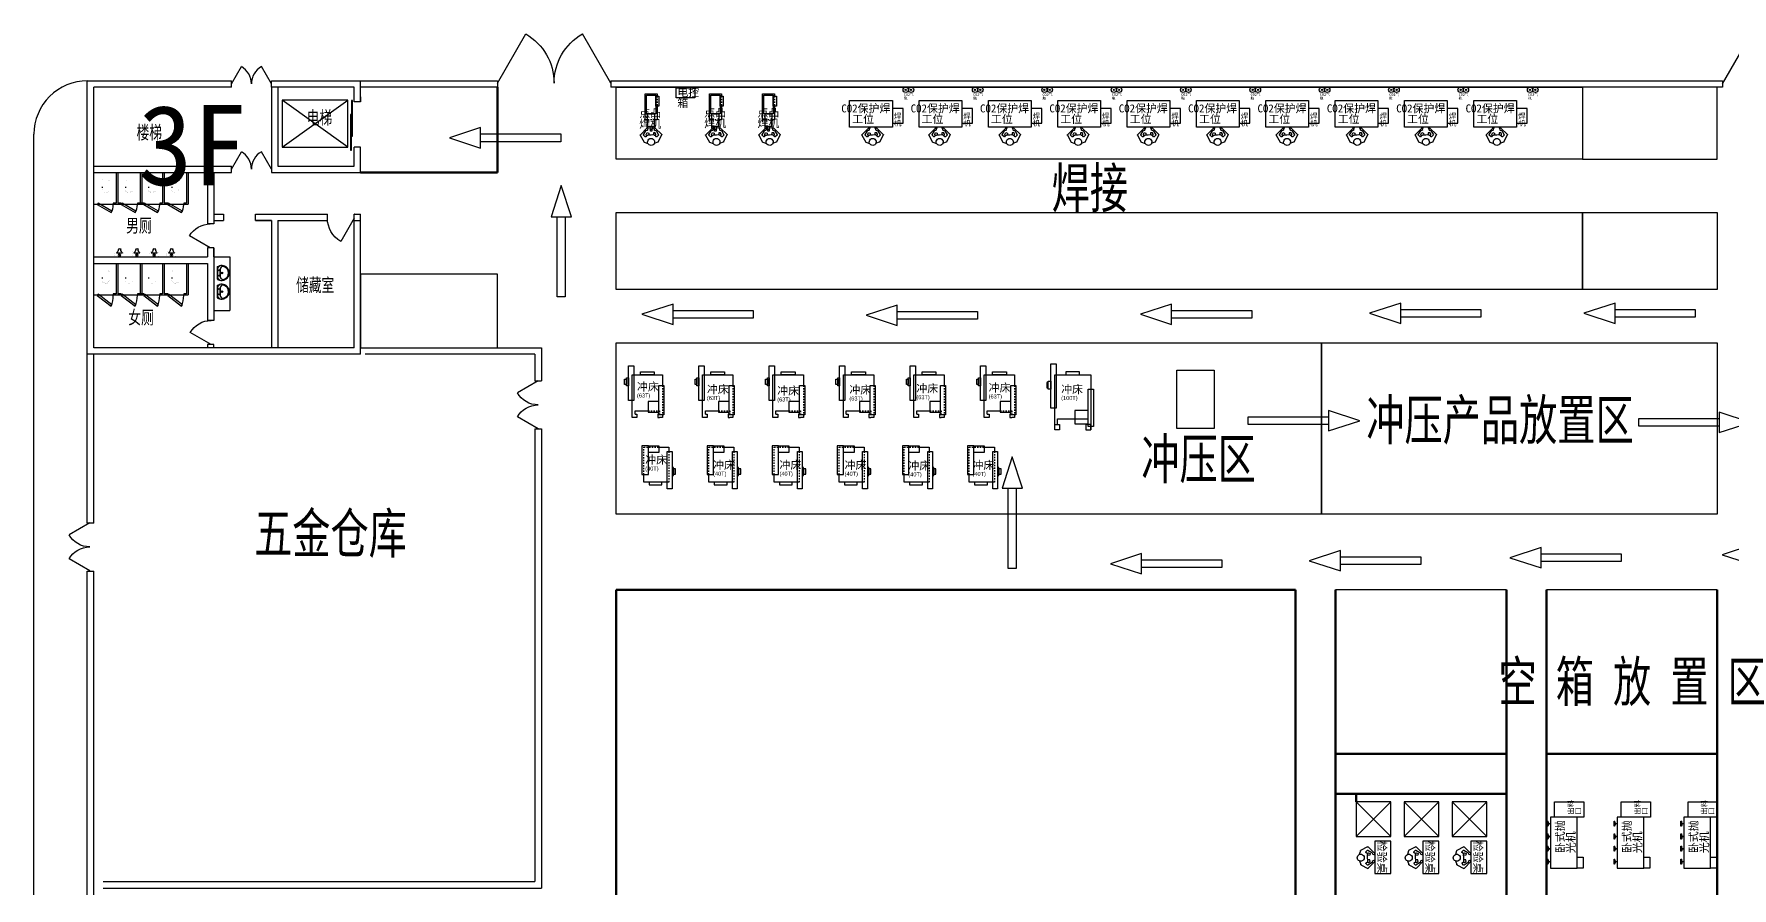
# Model space of a CAD drawing. Header units: millimetres. Extents: x 958 to 636282, y 2095 to 161571.
# Drawn here: x 397859 to 461509, y 37095 to 69088 of the extents above; entities that cross this region are included whole.
import ezdxf
from ezdxf.enums import TextEntityAlignment as Align

# ---------------------------------------------------------------- set-up
doc = ezdxf.new("R2010")
doc.units = ezdxf.units.MM
doc.linetypes.add('JIS_02_1.0', pattern=[2, 1, -1])
for name, color, linetype in [('dl', 3, 'Continuous'), ('dote', 1, 'Continuous'), ('STAIR', 6, 'Continuous'), ('wall', 2, 'Continuous'), ('WINDOW', 4, 'Continuous'), ('WINDOW_TEXT', 7, 'Continuous'), ('其他', 7, 'Continuous'), ('区域', 4, 'Continuous'), ('墙体', 7, 'Continuous'), ('洁具', 73, 'Continuous'), ('物流动线', 7, 'Continuous'), ('窗子', 123, 'Continuous'), ('设备', 7, 'Continuous'), ('设备名称', 3, 'Continuous')]:
    doc.layers.add(name, color=color, linetype=linetype)
doc.layers.add('动线', color=2, linetype='Continuous', lineweight=120)
doc.styles.add('1', font='', dxfattribs={"width": 0.7})
doc.styles.add('H1', font='')
doc.styles.add('SIMPLEX', font='SIMPLEX.SHX')
doc.styles.get("Standard").update_dxf_attribs({"font": 'arial.ttf'})
doc.styles.get('1').set_extended_font_data('FangSong_GB2312')
doc.styles.get('H1').set_extended_font_data('SimSun')

# ---------------------------------------------------------------- blocks, each defined once
blk = doc.blocks.new('_dblk1')
for p, q in [((-0.5, 0), (-0.25, -0.433)), ((0.5, 0), (0.25, -0.433))]:
    blk.add_line(p, q)
for centre, start, end in [((-0.5, 0), 300, 0), ((0.5, 0), 180, 240)]:
    blk.add_arc(centre, 0.5, start, end)
at = {"layer": 'WINDOW_TEXT', "style": 'SIMPLEX', "flags": 9}
blk.add_attdef('A', text='', height=1, dxfattribs=at).set_placement((0, 1.5), align=Align.MIDDLE)
blk = doc.blocks.new('M_A0GGR')
for p, q in [((-0.5, 0), (-0.25, -0.433)), ((0.5, 0), (0.25, -0.433))]:
    blk.add_line(p, q)
for centre, start, end in [((-0.5, 0), 300, 0), ((0.5, 0), 180, 240)]:
    blk.add_arc(centre, 0.5, start, end)
blk = doc.blocks.new('A$C51AF1C80')
at = {"layer": '洁具'}
blk.add_line((307, 256, -1440), (267, 256, -1440), dxfattribs=at)
at = {"layer": '洁具', "const_width": 1.5, "elevation": -1440}
for points in [[(60, 276, 0.462192), (2, 226, 0.462192)], [(2, 51, 0.462192), (60, 1, 0.462192)], [(52, 256, 0.414214), (22, 226, 0.414214)], [(22, 51, 0.414214), (52, 21, 0.414214)], [(317, 246, 0.414214), (307, 256, 0.414214)], [(307, 21, 0.414214), (317, 31, 0.414214)], [(367, 21, 0.97895), (367, 256, 0.97895)], [(368, 1, 0.97895), (368, 277, 0.97895)]]:
    blk.add_lwpolyline(points, format="xyb", dxfattribs=at)
for points in [[(2, 51), (2, 226)], [(22, 226), (22, 51)], [(267, 256), (52, 256)], [(52, 21), (269, 21)], [(383, 276), (60, 276)], [(368, 1), (60, 1)], [(342, 256), (267, 256)], [(342, 21), (267, 21)], [(317, 256), (367, 256)], [(317, 31), (317, 246)], [(317, 21), (367, 21)]]:
    blk.add_lwpolyline(points, dxfattribs=at)
at = {"layer": '洁具', "width": 0.8, "flags": 9}
for tag in ['YSIZE', 'XSIZE']:
    blk.add_attdef(tag, (2, 139, -1440), '', height=0.5, rotation=180, dxfattribs=at)
blk = doc.blocks.new('A$C089B79D4')
at = {"layer": '洁具'}
blk.add_line((214, 69), (214, 295), dxfattribs=at)
at = {"layer": '洁具', "const_width": 1.5}
for points in [[(149, 56), (148, 58), (140, 65), (132, 72), (124, 78), (117, 84), (109, 88), (102, 92), (94, 96), (87, 100), (80, 103), (73, 106), (66, 109), (59, 111), (52, 114), (46, 117), (41, 120), (36, 124), (31, 127), (27, 131), (23, 135), (19, 139), (16, 143), (13, 147), (10, 152), (8, 156), (6, 161), (4, 165), (3, 170), (2, 175), (1, 180), (1, 186), (1, 186)], [(142, 306), (141, 304), (133, 296), (126, 289), (119, 282), (111, 277), (104, 272), (97, 267), (90, 263), (83, 259), (75, 255), (68, 252), (62, 249), (55, 246), (49, 242), (43, 239), (38, 236), (33, 232), (28, 228), (24, 224), (20, 220), (17, 216), (14, 212), (11, 207), (9, 203), (7, 198), (5, 193), (3, 188), (3, 185)], [(149, 314), (140, 303)], [(146, 313), (159, 323), (170, 331), (180, 337), (189, 342), (198, 345), (205, 348), (212, 350), (218, 351), (224, 352), (230, 353), (236, 354), (241, 355), (247, 355), (253, 356), (259, 356), (265, 357), (272, 357), (279, 357), (287, 357), (297, 356), (307, 356), (320, 354), (334, 353), (351, 351)], [(156, 48), (147, 59)], [(153, 49), (167, 40), (178, 32), (189, 27), (198, 23), (207, 20), (214, 18), (221, 16), (228, 15), (234, 15), (240, 14), (245, 13), (251, 13), (257, 13), (263, 12), (268, 12), (275, 12), (281, 13), (289, 13), (297, 13), (306, 14), (317, 16), (329, 18), (343, 20), (351, 22)], [(346, 352), (352, 351)], [(361, 1), (361, 371), (351, 371), (351, 351)], [(361, 1), (351, 1), (351, 21)]]:
    blk.add_lwpolyline(points, dxfattribs=at)
at = {"layer": '洁具'}
for radius in [47.3, 34.6, 22.1]:
    blk.add_circle((299, 182), radius, dxfattribs=at)
for centre, radius, start, end in [((85, 176), 40.9, 98.06023, 266.34351), ((-5, 517), 312, 285.60867, 314.71319), ((-2, -201), 346, 51.29987, 75.93844)]:
    blk.add_arc(centre, radius, start, end, dxfattribs=at)
at = {"layer": '洁具', "oblique": -180, "text_generation_flag": 4, "width": 0.8, "flags": 9}
for tag in ['YSIZE', 'XSIZE']:
    blk.add_attdef(tag, (361, 186), '', height=0.5, rotation=90, dxfattribs=at)
blk = doc.blocks.new('M_E6')
for p, q in [((240, 0), (-240, 0)), ((-237, 0), (239, 0)), ((240, 0), (270, -79)), ((-213, -36), (-271, -91)), ((-240, 0), (-270, -79)), ((-179, -23), (181, -23)), ((141, -105), (-141, -105)), ((-141, -105), (141, -105)), ((217, -37), (274, -95))]:
    blk.add_line(p, q)
for centre, radius in [((-99, -65), 16.3), ((2, -172), 31.6), ((2, -172), 23), ((101, -65), 16.3)]:
    blk.add_circle(centre, radius)
for centre, radius, start, end in [((28, -152), 307, 166.17513, 244.72963), ((-141, -205), 100, 90, 190.56023), ((0, -179), 243, 190.56023, 349.43977), ((-179, -73), 50, 90, 133.18096), ((0, -201), 250, 245.80711, 296.46282), ((28, -152), 307, 266.58899, 266.59358), ((-28, -152), 307, 297.06391, 13.82487), ((141, -205), 100, 349.43977, 90), ((181, -73), 50, 44.56072, 90)]:
    blk.add_arc(centre, radius, start, end)
at = {"width": 0.8, "flags": 9}
for tag in ['XSIZE', 'YSIZE']:
    blk.add_attdef(tag, (0, 0), '', height=0.5, dxfattribs=at)
blk = doc.blocks.new('A$C233E54F0')
at = {"layer": '窗子', "rotation": 270}
blk.add_blockref('M_E6', (459, 274), dxfattribs=at)
blk = doc.blocks.new('_dblk')
blk.add_line((-0.5, 0), (0, -0.866))
blk.add_arc((-0.5, 0), 1, 300, 0)
at = {"layer": 'WINDOW_TEXT', "style": 'SIMPLEX', "flags": 9}
blk.add_attdef('A', text='', height=1, dxfattribs=at).set_placement((0, 1.5), align=Align.MIDDLE)
blk = doc.blocks.new('_liftd')
for points in [[(-0.548, -0.602), (-0.548, -0.774), (0.241, -0.774), (0.241, -0.602), (-0.548, -0.602)], [(-0.241, -0.784), (-0.241, -0.955), (0.548, -0.955), (0.548, -0.784), (-0.241, -0.784)]]:
    blk.add_lwpolyline(points)
blk = doc.blocks.new('CO2保护焊机')
at = {"layer": '设备'}
for points in [[(229, 1128), (1829, 1128), (1829, 128), (229, 128)], [(1829, 278), (2229, 278), (2229, 828), (1829, 828)]]:
    blk.add_lwpolyline(points, close=True, dxfattribs=at)
for centre, radius in [((2331, 1528), 100), ((2331, 1528), 25), ((2531, 1528), 100), ((2531, 1528), 25)]:
    blk.add_circle(centre, radius, dxfattribs=at)
at = {"layer": '其他', "insert": (2255, 1401), "char_height": 100, "width": 399.42, "attachment_point": 1}
blk.add_mtext('\\pxsm0.8;{\\fFangSong_GB2312|b0|i0|c134|p49;CO2}气瓶', dxfattribs=at)
blk = doc.blocks.new('点凸焊机')
for points in [[(319, 1465), (769, 1465), (769, 1375)], [(414, 485), (319, 485), (319, 1465)], [(769, 1005), (769, 485), (674, 485)]]:
    blk.add_lwpolyline(points)
for points in [[(369, 1415), (719, 1415), (719, 715), (369, 715)], [(719, 1375), (839, 1375), (839, 1005), (719, 1005)], [(414, 715), (674, 715), (674, 225), (414, 225)], [(506, 225), (581, 225), (581, 145), (506, 145)], [(516, 145), (571, 145), (571, 65), (516, 65)]]:
    blk.add_lwpolyline(points, close=True)
at = {"color": 6, "linetype": 'JIS_02_1.0', "ltscale": 50}
for points in [[(769, 1375), (769, 1005)], [(674, 485), (414, 485)]]:
    blk.add_lwpolyline(points, dxfattribs=at)
blk = doc.blocks.new('A$C35020EBF')
at = {"color": 4, "linetype": 'ByBlock'}
for p, q in [((433, 1338), (16, 925)), ((188, 993), (449, 1142)), ((893, 1106), (456, 1341)), ((473, 1138), (570, 1030)), ((975, 863), (902, 1094)), ((0, 488), (3, 444)), ((11, 913), (6, 870)), ((8, 432), (412, 6)), ((133, 472), (26, 507)), ((31, 850), (140, 881)), ((169, 371), (146, 458)), ((153, 895), (178, 982)), ((433, 202), (177, 359)), ((292, 426), (323, 528)), ((402, 369), (292, 426)), ((412, 976), (300, 923)), ((300, 923), (327, 819)), ((323, 528), (452, 539)), ((327, 819), (457, 804)), ((497, 386), (402, 369)), ((506, 955), (412, 976)), ((434, 2), (879, 224)), ((455, 672), (451, 474)), ((458, 869), (455, 672)), ((558, 310), (458, 205)), ((468, 409), (556, 339)), ((567, 1001), (477, 934)), ((888, 235), (969, 463))]:
    blk.add_line(p, q, dxfattribs=at)
at = {"color": 4, "linetype": 'ByBlock', "extrusion": (0, 0, -1)}
for centre, major_axis, start_param, end_param in [((447, 1324), (-13.8, 13.8), 0.0047193, 1.2803556), ((458, 1125), (-13.8, 13.8), 0.2677317, 1.6252423), ((884, 1088), (-13.8, 13.8), 1.2803556, 2.050777), ((19, 489), (13.8, 13.8), 3.8592047, 5.8153226), ((22, 446), (13.8, 13.8), 3.1693306, 3.8592047), ((22, 446), (13.8, 13.8), 3.1693306, 3.8592047), ((26, 868), (-13.8, 13.8), 3.6419126, 5.5980305), ((30, 911), (13.8, 13.8), 4.0272342, 4.7171083), ((127, 453), (13.8, 13.8), -0.4678627, 0.5344764), ((134, 900), (-13.8, 13.8), 2.6395735, 3.6419126), ((187, 375), (-13.8, 13.8), 4.4771147, 5.2468654), ((197, 976), (-13.8, 13.8), 5.7811662, 6.550917), ((426, 19), (-13.8, 13.8), 3.4644906, 4.7401269), ((444, 218), (-13.8, 13.8), 3.119604, 4.4771147), ((671, 496), (156, 156), 3.5208135, 3.8272446), ((677, 840), (-156, 156), 5.6299906, 5.9364217), ((544, 323), (-13.8, 13.8), 1.4584834, 3.119604), ((555, 1017), (-13.8, 13.8), 1.6252423, 3.2863628), ((886, 665), (218, 0), 1.181713, 5.1342088), ((870, 241), (13.8, 13.8), 1.1232729, 1.8936943), ((886, 665), (-218, 0), 1.9923512, 4.3230417)]:
    blk.add_ellipse(centre, major_axis=major_axis, ratio=1, start_param=start_param, end_param=end_param, dxfattribs=at)
blk = doc.blocks.new('A$C4B493982')
at = {"layer": '设备'}
for p, q in [((230, 1462), (145, 1490)), ((250, 1462), (335, 1490)), ((710, 1462), (625, 1490)), ((730, 1462), (815, 1490)), ((1170, 1462), (1085, 1490)), ((1190, 1462), (1275, 1490)), ((1650, 1462), (1565, 1490)), ((1670, 1462), (1755, 1490))]:
    blk.add_line(p, q, dxfattribs=at)
for points in [[(0, 400), (1900, 400), (1900, 1400), (0, 1400)], [(335, 1490), (145, 1490), (145, 1510), (335, 1510)], [(250, 1400), (230, 1400), (230, 1462), (250, 1462)], [(815, 1490), (625, 1490), (625, 1510), (815, 1510)], [(730, 1400), (710, 1400), (710, 1462), (730, 1462)], [(1275, 1490), (1085, 1490), (1085, 1510), (1275, 1510)], [(1190, 1400), (1170, 1400), (1170, 1462), (1190, 1462)], [(1755, 1490), (1565, 1490), (1565, 1510), (1755, 1510)], [(1670, 1400), (1650, 1400), (1650, 1462), (1670, 1462)], [(1900, 1240), (2480, 1240), (2480, 150), (1900, 150)], [(0, 400), (400, 400), (400, 170), (0, 170)]]:
    blk.add_lwpolyline(points, close=True, dxfattribs=at)
at = {"layer": '设备', "insert": (1993, 731), "char_height": 200, "width": 637.1, "attachment_point": 1}
blk.add_mtext('\\pxsm0.8;出料口', dxfattribs=at)
at = {"layer": '设备名称', "insert": (556, 1180), "char_height": 300, "width": 1362.85, "attachment_point": 1}
blk.add_mtext('\\pxsm0.8;卧式抛光机', dxfattribs=at)
blk = doc.blocks.new('JB23-63')
blk.add_line((584, 1401), (709, 1401))
for points in [[(459, 1401), (459, 1511), (2059, 1511), (2059, 371), (1659, 371)], [(584, 1401), (584, 1331), (459, 1331), (459, 1401)], [(589, 1401), (589, 1401), (709, 1401), (709, 911)], [(584, 511), (584, 551), (459, 551), (459, 481)], [(559, 371), (459, 371), (459, 481)]]:
    blk.add_lwpolyline(points)
for points in [[(1099, 1651), (2399, 1651), (2399, 1451), (1099, 1451)], [(659, 511), (1059, 511), (1059, 911), (659, 911)], [(2059, 1201), (2179, 1201), (2179, 681), (2059, 681)], [(1659, 321), (559, 321), (559, 511), (1659, 511)]]:
    blk.add_lwpolyline(points, close=True)
at = {"color": 6, "linetype": 'JIS_02_1.0', "ltscale": 50}
for points in [[(709, 911), (709, 481), (584, 481)], [(1659, 371), (559, 371)], [(584, 481), (584, 511)]]:
    blk.add_lwpolyline(points, dxfattribs=at)
at = {"layer": '设备'}
for points in [[(1649, 1721), (1949, 1721), (1949, 1651), (1649, 1651)], [(1699, 1791), (1899, 1791), (1899, 1721), (1699, 1721)]]:
    blk.add_lwpolyline(points, close=True, dxfattribs=at)
blk = doc.blocks.new('JB23-40')
at = {"layer": '设备'}
for points in [[(2784, 2567), (2684, 2567), (2684, 2087), (2784, 2087)], [(4154, 2837), (3074, 2837), (3074, 2597), (4154, 2597)], [(3904, 2597), (4154, 2597), (4154, 2207), (3904, 2207)], [(2534, 1887), (3934, 1887), (3934, 1707), (2534, 1707)], [(3334, 1707), (3034, 1707), (3034, 1657), (3334, 1657)], [(3284, 1657), (3084, 1657), (3084, 1577), (3284, 1577)]]:
    blk.add_lwpolyline(points, close=True, dxfattribs=at)
for points in [[(2784, 2767), (3074, 2767)], [(2784, 1887), (2784, 2767)], [(4104, 2207), (4104, 1827), (3934, 1827)]]:
    blk.add_lwpolyline(points, dxfattribs=at)
at = {"layer": '设备', "color": 6, "linetype": 'JIS_02_1.0', "ltscale": 50}
for points in [[(3074, 2767), (4104, 2767), (4104, 2207)], [(3934, 1827), (2784, 1827), (2784, 1887)]]:
    blk.add_lwpolyline(points, dxfattribs=at)
blk = doc.blocks.new('J23-100')
for points in [[(651, 2021), (2701, 2021), (2701, 671), (651, 671)], [(651, 2015), (651, 2021)], [(851, 1911), (1051, 1911), (1051, 781), (851, 781)]]:
    blk.add_lwpolyline(points)
for points in [[(651, 2021), (851, 2021), (851, 1841), (651, 1841)], [(3121, 1971), (1451, 1971), (1451, 2171), (3121, 2171)], [(2171, 2271), (2471, 2271), (2471, 2171), (2171, 2171)], [(2221, 2271), (2421, 2271), (2421, 2311), (2221, 2311)], [(2701, 1086), (2821, 1086), (2821, 1606), (2701, 1606)], [(651, 671), (851, 671), (851, 851), (651, 851)], [(771, 771), (2171, 771), (2171, 571), (771, 571)], [(871, 771), (1371, 771), (1371, 1271), (871, 1271)]]:
    blk.add_lwpolyline(points, close=True)

msp = doc.modelspace()

# ---------------------------------------------------------------- linework, layer by layer
for p, q in [((405259.055, 67095.312), (400099.059, 67095.311)), ((400099.061, 57335.311), (400099.059, 67095.311)), ((409859.059, 67095.313), (406759.055, 67095.313)), ((406759.055, 67095.31), (406759.055, 64135.303)), ((406999.055, 67095.31), (406999.054, 64135.303)), ((409859.059, 66545.311), (409859.059, 67095.313)), ((415229.046, 67095.314), (410099.059, 67095.313)), ((415229.046, 67095.314), (410099.059, 67095.313)), ((415229.046, 67095.314), (410099.059, 67095.313)), ((461149.059, 67095.323), (419479.046, 67095.315)), ((461149.059, 67095.323), (419479.046, 67095.315)), ((461149.059, 67095.323), (419479.046, 67095.315)), ((409859.06, 64135.302), (409859.059, 64845.311)), ((400099.055, 64135.304), (405259.055, 64135.303)), ((400099.055, 63895.306), (404359.055, 63895.305)), ((404359.055, 63895.306), (404359.054, 61975.303)), ((404599.055, 63895.306), (404599.055, 61975.303)), ((404599.055, 63895.305), (405259.055, 63895.305)), ((406759.055, 63895.305), (410099.06, 63895.304)), ((406999.054, 64135.303), (409859.06, 64135.302)), ((404599.055, 62335.305), (404959.054, 62335.305)), ((404599.055, 62095.305), (404959.054, 62095.305)), ((406159.054, 62335.305), (408859.06, 62335.304)), ((406159.054, 62095.305), (406759.054, 62095.305)), ((406759.054, 62095.305), (406759.054, 57335.31)), ((406999.054, 62095.305), (406999.053, 57335.31)), ((406999.054, 62095.305), (408859.06, 62095.304)), ((409859.061, 57335.313), (409859.06, 62335.304)), ((409859.06, 62335.304), (410099.06, 62335.304)), ((409859.06, 62095.304), (410099.06, 62095.304)), ((400099.055, 60735.304), (404359.054, 60735.303)), ((400099.055, 60495.306), (404359.054, 60495.305)), ((404359.054, 61075.303), (404359.054, 60735.303)), ((404359.054, 60495.305), (404359.054, 58355.311)), ((404599.055, 60495.305), (404599.054, 58355.311)), ((404599.055, 61075.303), (404599.055, 60495.305)), ((404599.055, 60735.303), (405198.659, 60735.303)), ((404599.055, 58735.303), (405198.659, 58735.303)), ((409859.061, 57335.313), (400099.061, 57335.311)), ((400099.062, 50765.311), (400099.061, 57095.311)), ((400099.068, 20765.311), (400099.062, 48965.311))]:
    msp.add_line(p, q)
for points in [[(405259.055, 67095.312), (405259.055, 67335.312)], [(406759.055, 67095.313), (406759.055, 67335.313)], [(415229.046, 67335.444), (415229.046, 67095.444)], [(419479.046, 67335.444), (419479.046, 67095.444)], [(461149.059, 67335.323), (461149.059, 67095.323)], [(410099.059, 66735.311), (410099.059, 66545.311), (409859.059, 66545.311)], [(410099.059, 64845.311), (409859.059, 64845.311)], [(405259.055, 63895.305), (405259.055, 64135.303)], [(406759.055, 64135.303), (406759.055, 63895.305)], [(404599.055, 61975.303), (404359.054, 61975.303)], [(404959.054, 62335.305), (404959.054, 62095.305)], [(406759.054, 62095.305), (406159.054, 62095.305), (406159.054, 62335.305)], [(408859.06, 62095.304), (408859.06, 62335.304)], [(409872.437, 62335.304), (409859.06, 62335.304)], [(404599.055, 60735.303), (404599.055, 61075.303), (404359.054, 61075.303)], [(405198.659, 60735.303), (405198.659, 58735.303)], [(404599.054, 58355.311), (404359.054, 58355.311)], [(404599.054, 57335.311), (404599.054, 57455.311), (404359.054, 57455.311)], [(404359.054, 57455.311), (404359.054, 57335.312)], [(400099.062, 50765.311), (399859.062, 50765.311)], [(399859.059, 47215.311), (399859.059, 48965.311), (400099.062, 48965.311)]]:
    msp.add_lwpolyline(points)
at = {"layer": 'dl'}
msp.add_line((397859.07, 9095.311), (397859.059, 65335.311), dxfattribs=at)
msp.add_arc((399859.059, 65335.311), 2000, 90.00001047, 180.00001047, dxfattribs=at)
at = {"layer": 'STAIR'}
for p, q in [((409627.216, 66609.791), (407167.216, 66609.791)), ((407167.216, 66609.791), (407167.216, 64845.791)), ((407167.216, 64845.791), (409627.216, 66609.791)), ((409627.216, 64845.791), (407167.216, 66609.791)), ((409627.216, 64845.791), (409627.216, 66609.791)), ((407167.216, 64845.791), (409627.216, 64845.791))]:
    msp.add_line(p, q, dxfattribs=at)
at = {"layer": 'wall'}
for p, q in [((399859.059, 67335.311), (405259.055, 67335.312)), ((399859.062, 50765.311), (399859.059, 67335.311)), ((406759.055, 67335.313), (415229.046, 67335.314)), ((410099.059, 66545.311), (410099.059, 67335.313)), ((419479.046, 67335.315), (461149.059, 67335.323)), ((410099.06, 63895.304), (410099.059, 64845.311)), ((410099.061, 57095.313), (410099.06, 62335.304)), ((410099.061, 57095.313), (399859.061, 57095.311)), ((399859.068, 20765.311), (399859.062, 48965.311))]:
    msp.add_line(p, q, dxfattribs=at)
at = {"layer": '动线'}
for p, q in [((415229.047, 63895.304), (415229.046, 67095.314)), ((410099.06, 63895.304), (415229.047, 63895.304)), ((419679.063, 48265.307), (445149.054, 48265.312)), ((419679.063, 48265.307), (419679.068, 20865.319)), ((445149.059, 20865.327), (445149.054, 48265.312)), ((446649.059, 20865.328), (446649.054, 48265.312)), ((453049.059, 20865.327), (453049.054, 48265.313)), ((454549.059, 20865.328), (454549.054, 48265.314)), ((460949.059, 48265.315), (460949.059, 20865.328)), ((453049.055, 42127.443), (446649.055, 42127.442)), ((454549.055, 42127.443), (460949.059, 42127.443)), ((453049.055, 40627.443), (446649.055, 40627.442)), ((447422.316, 40327.442), (447422.316, 40627.442))]:
    msp.add_line(p, q, dxfattribs=at)
at = {"layer": '区域'}
for p, q in [((453049.054, 48265.313), (446649.054, 48265.312)), ((460949.059, 48265.315), (454549.054, 48265.314))]:
    msp.add_line(p, q, dxfattribs=at)
for points in [[(419679.059, 67095.315), (455899.059, 67095.33), (455899.059, 64395.322), (419679.059, 64395.322)], [(455899.059, 64395.322), (460949.055, 64395.321), (460949.059, 67095.323), (455899.059, 67095.322)], [(419679.059, 62395.322), (455899.059, 62395.322), (455899.059, 59515.311), (419679.059, 59515.311)], [(455899.059, 62395.322), (460949.052, 62395.321), (460949.048, 59515.311), (455899.059, 59515.311)], [(415229.047, 60095.313), (410099.061, 60095.313), (410099.061, 57335.313), (415229.047, 57335.313)], [(419679.059, 57515.311), (446116.529, 57515.311), (446116.529, 51095.335), (419679.059, 51095.335)], [(446116.529, 57515.311), (460949.059, 57515.311), (460949.059, 51095.335), (446116.529, 51095.335)], [(440700.695, 56500.432), (442100.695, 56500.432), (442100.695, 54305.432), (440700.695, 54305.432)]]:
    msp.add_lwpolyline(points, close=True, dxfattribs=at)
at = {"layer": '墙体'}
for p, q in [((410279.059, 57335.313), (416879.061, 57335.313)), ((416879.061, 57335.313), (416879.061, 56095.311)), ((416639.061, 57095.311), (410279.059, 57095.311)), ((416639.061, 57095.311), (416639.061, 56095.311)), ((416639.061, 56095.311), (416879.061, 56095.311)), ((416639.061, 54295.311), (416639.062, 37335.312)), ((416639.061, 54295.311), (416879.061, 54295.311)), ((416879.061, 54295.311), (416879.061, 37095.312)), ((400459.059, 37335.311), (416639.062, 37335.312)), ((400459.059, 37095.311), (416879.061, 37095.312))]:
    msp.add_line(p, q, dxfattribs=at)
at = {"layer": '洁具'}
for p, q in [((400939.06, 63895.306), (400939.06, 62755.306)), ((400939.06, 63895.306), (400939.06, 62755.306)), ((400999.06, 63895.306), (400999.06, 62755.306)), ((400999.06, 63895.306), (400999.06, 62755.306)), ((401839.06, 63895.306), (401839.06, 62755.306)), ((401899.06, 63895.306), (401899.06, 62715.306)), ((402679.06, 63895.306), (402679.06, 62755.306)), ((402739.06, 63895.306), (402739.06, 62755.306)), ((403579.06, 63895.306), (403579.06, 62755.306)), ((403639.06, 63895.306), (403639.06, 62715.306)), ((400099.06, 62715.306), (401899.06, 62715.306)), ((400939.06, 62755.306), (400834.06, 62755.306)), ((400834.06, 62755.306), (400834.06, 62695.306)), ((400939.06, 62755.306), (400834.06, 62755.306)), ((400834.06, 62755.306), (400834.06, 62695.306)), ((401134.06, 62755.306), (400999.06, 62755.306)), ((401134.06, 62755.306), (401134.06, 62695.306)), ((401734.06, 62755.306), (401734.06, 62695.306)), ((401839.06, 62755.306), (401734.06, 62755.306)), ((401974.06, 62755.306), (401839.06, 62755.306)), ((401839.06, 62715.306), (403639.06, 62715.306)), ((401974.06, 62755.306), (401974.06, 62695.306)), ((402574.06, 62755.306), (402574.06, 62695.306)), ((402679.06, 62755.306), (402574.06, 62755.306)), ((402874.06, 62755.306), (402739.06, 62755.306)), ((402874.06, 62755.306), (402874.06, 62695.306)), ((403579.06, 62755.306), (403474.06, 62755.306)), ((403474.06, 62755.306), (403474.06, 62695.306)), ((400939.06, 60495.306), (400939.06, 59355.306)), ((400939.06, 60495.306), (400939.06, 59355.306)), ((400999.06, 60495.306), (400999.06, 59355.306)), ((400999.06, 60495.306), (400999.06, 59355.306)), ((401839.06, 60495.306), (401839.06, 59355.306)), ((401899.06, 60495.306), (401899.06, 59315.306)), ((402679.06, 60495.306), (402679.06, 59355.306)), ((402739.06, 60495.306), (402739.06, 59355.306)), ((403579.06, 60495.306), (403579.06, 59355.306)), ((403639.06, 60495.306), (403639.06, 59315.306)), ((400099.06, 59315.306), (401899.06, 59315.306)), ((400939.06, 59355.306), (400834.06, 59355.306)), ((400834.06, 59355.306), (400834.06, 59295.306)), ((400939.06, 59355.306), (400834.06, 59355.306)), ((400834.06, 59355.306), (400834.06, 59295.306)), ((401134.06, 59355.306), (400999.06, 59355.306)), ((401134.06, 59355.306), (401134.06, 59295.306)), ((401734.06, 59355.306), (401734.06, 59295.306)), ((401839.06, 59355.306), (401734.06, 59355.306)), ((401974.06, 59355.306), (401839.06, 59355.306)), ((401839.06, 59315.306), (403639.06, 59315.306)), ((401974.06, 59355.306), (401974.06, 59295.306)), ((402574.06, 59355.306), (402574.06, 59295.306)), ((402679.06, 59355.306), (402574.06, 59355.306)), ((402874.06, 59355.306), (402739.06, 59355.306)), ((402874.06, 59355.306), (402874.06, 59295.306)), ((403579.06, 59355.306), (403474.06, 59355.306)), ((403474.06, 59355.306), (403474.06, 59295.306))]:
    msp.add_line(p, q, dxfattribs=at)
for points in [[(400783.675, 62447.267), (400264.06, 62747.267), (400234.06, 62695.306), (400753.675, 62395.306)], [(400783.675, 62447.267), (400264.06, 62747.267), (400234.06, 62695.306), (400753.675, 62395.306)], [(401683.675, 62447.267), (401164.06, 62747.267), (401134.06, 62695.306), (401653.675, 62395.306)], [(402523.675, 62447.267), (402004.06, 62747.267), (401974.06, 62695.306), (402493.675, 62395.306)], [(403423.675, 62447.267), (402904.06, 62747.267), (402874.06, 62695.306), (403393.675, 62395.306)], [(400783.675, 58947.267), (400264.06, 59347.267), (400234.06, 59295.306), (400753.675, 58895.306)], [(400783.675, 58947.267), (400264.06, 59347.267), (400234.06, 59295.306), (400753.675, 58895.306)], [(401683.675, 58947.267), (401164.06, 59347.267), (401134.06, 59295.306), (401653.675, 58895.306)], [(402523.675, 58947.267), (402004.06, 59347.267), (401974.06, 59295.306), (402493.675, 58895.306)], [(403423.675, 58947.267), (402904.06, 59347.267), (402874.06, 59295.306), (403393.675, 58895.306)]]:
    msp.add_lwpolyline(points, close=True, dxfattribs=at)
for centre, radius, start, end in [((400234.06, 62695.306), 600, 330.00000001, 0), ((400234.06, 62695.306), 600, 330.00000001, 0), ((401134.06, 62695.306), 600, 330.00000001, 0), ((401974.06, 62695.306), 600, 330.00000001, 0), ((402874.06, 62695.306), 600, 330.00000001, 0), ((399806.073, 59293.815), 1027.988, 337.19106905, 0.08310009), ((399806.073, 59293.815), 1027.988, 337.19106905, 0.08310009), ((400706.073, 59293.815), 1027.988, 337.19106905, 0.08310009), ((401546.073, 59293.815), 1027.988, 337.19106905, 0.08310009), ((402446.073, 59293.815), 1027.988, 337.19106905, 0.08310009)]:
    msp.add_arc(centre, radius, start, end, dxfattribs=at)
at = {"layer": '物流动线', "color": 4}
for points in [[(413430.872, 65198.332), (414601.551, 64815.579), (414601.551, 65581.085)], [(414601.551, 65052.515), (414601.551, 65344.149), (417608.298, 65344.149), (417608.298, 65052.515)], [(417622.563, 63414.048), (417239.809, 62243.37), (418005.316, 62243.37)], [(417476.745, 62243.37), (417768.38, 62243.37), (417768.38, 59236.622), (417476.745, 59236.622)], [(420645.325, 58585.973), (421816.003, 58203.219), (421816.003, 58968.726)], [(421816.003, 58440.155), (421816.003, 58731.79), (424822.751, 58731.79), (424822.751, 58440.155)], [(429050.431, 58549.089), (430221.11, 58166.336), (430221.11, 58931.843)], [(430221.11, 58403.272), (430221.11, 58694.907), (433227.857, 58694.907), (433227.857, 58403.272)], [(439330.93, 58586.287), (440501.609, 58203.534), (440501.609, 58969.041)], [(440501.609, 58440.47), (440501.609, 58732.105), (443508.357, 58732.105), (443508.357, 58440.47)], [(447921.211, 58623.878), (449091.89, 58241.125), (449091.89, 59006.632)], [(449091.89, 58478.061), (449091.89, 58769.696), (452098.637, 58769.696), (452098.637, 58478.061)], [(455954.632, 58625.687), (457125.311, 58242.934), (457125.311, 59008.44)], [(457125.311, 58479.87), (457125.311, 58771.504), (460132.059, 58771.504), (460132.059, 58479.87)]]:
    msp.add_lwpolyline(points, close=True, dxfattribs=at)
at = {"layer": '物流动线', "color": 3}
for points in [[(446384.196, 54744.988), (446384.196, 54453.353), (443377.449, 54453.353), (443377.449, 54744.988)], [(447554.875, 54599.171), (446384.196, 54981.924), (446384.196, 54216.417)], [(462196.859, 54537.473), (461026.181, 54920.226), (461026.181, 54154.72)], [(461026.181, 54683.29), (461026.181, 54391.655), (458019.433, 54391.655), (458019.433, 54683.29)], [(434527.643, 53246.133), (434144.89, 52075.454), (434910.397, 52075.454)], [(434381.826, 52075.454), (434673.461, 52075.454), (434673.461, 49068.707), (434381.826, 49068.707)], [(445664.075, 49356.471), (446834.753, 48973.717), (446834.753, 49739.224)], [(453178.197, 49468.471), (454348.876, 49085.718), (454348.876, 49851.225)], [(461140.924, 49580.472), (462311.603, 49197.719), (462311.603, 49963.226)], [(438206.028, 49244.47), (439376.706, 48861.716), (439376.706, 49627.223)], [(439376.706, 49098.652), (439376.706, 49390.287), (442383.454, 49390.287), (442383.454, 49098.652)], [(446834.753, 49210.653), (446834.753, 49502.288), (449841.501, 49502.288), (449841.501, 49210.653)], [(454348.876, 49322.654), (454348.876, 49614.289), (457355.624, 49614.289), (457355.624, 49322.654)]]:
    msp.add_lwpolyline(points, close=True, dxfattribs=at)
at = {"layer": '设备'}
for p, q in [((447422.316, 39027.442), (448722.316, 40327.442)), ((447422.316, 40327.442), (448722.316, 39027.442)), ((449222.316, 39027.442), (450522.316, 40327.442)), ((449222.316, 40327.442), (450522.316, 39027.442)), ((451022.316, 39027.442), (452322.316, 40327.442)), ((451022.316, 40327.442), (452322.316, 39027.442))]:
    msp.add_line(p, q, dxfattribs=at)
for points in [[(421932.702, 67075.693), (422632.702, 67075.693), (422632.702, 66695.693), (421932.702, 66695.693)], [(447422.316, 40327.442), (447422.316, 39027.442), (448722.316, 39027.442), (448722.316, 40327.442)], [(449222.316, 40327.442), (449222.316, 39027.442), (450522.316, 39027.442), (450522.316, 40327.442)], [(451022.316, 40327.442), (451022.316, 39027.442), (452322.316, 39027.442), (452322.316, 40327.442)], [(448122.737, 38844.865), (448122.737, 37644.865), (448722.737, 37644.865), (448722.737, 38844.865)], [(449922.737, 38844.865), (449922.737, 37644.865), (450522.737, 37644.865), (450522.737, 38844.865)], [(451722.737, 38844.865), (451722.737, 37644.865), (452322.737, 37644.865), (452322.737, 38844.865)]]:
    msp.add_lwpolyline(points, close=True, dxfattribs=at)

# ---------------------------------------------------------------- block references
at = {"xscale": 0.6000000000235218, "yscale": 0.6000000000203727, "zscale": 0.6000000000000001, "rotation": 271.7211411330207}
for p in [(420578.325, 65562.825), (423027.682, 65562.825), (425019.959, 65562.825), (428884.56, 65562.825), (431393.242, 65562.825), (434024.804, 65562.825), (436584.735, 65562.825), (439216.95, 65562.825), (441812.316, 65562.825), (444415, 65562.825), (447046.608, 65562.825), (449619.942, 65562.825), (452279.018, 65562.825)]:
    msp.add_blockref('A$C35020EBF', p, dxfattribs=at)
at = {"xscale": -1, "rotation": 90}
for name, p in [('A$C51AF1C80', (400681.899, 63635.216)), ('A$C51AF1C80', (400681.899, 63635.216)), ('A$C51AF1C80', (401560.265, 63635.216)), ('A$C51AF1C80', (402421.899, 63635.216)), ('A$C51AF1C80', (403300.265, 63635.216)), ('A$C089B79D4', (401244.931, 61096.656)), ('A$C089B79D4', (401894.931, 61096.656)), ('A$C089B79D4', (402544.931, 61096.656)), ('A$C089B79D4', (403194.931, 61096.656)), ('A$C51AF1C80', (400681.899, 60235.216)), ('A$C51AF1C80', (400681.899, 60235.216)), ('A$C51AF1C80', (401560.265, 60235.216)), ('A$C51AF1C80', (402421.899, 60235.216)), ('A$C51AF1C80', (403300.265, 60235.216))]:
    msp.add_blockref(name, p, dxfattribs=at)
at = {"layer": 'dote', "extrusion": (0, 0, -1), "xscale": -1, "zscale": -1, "rotation": 180}
for p in [(-405193.455, 60408.815), (-405193.455, 59708.815)]:
    msp.add_blockref('A$C233E54F0', p, dxfattribs=at)
at = {"layer": 'WINDOW'}
for name, p, xscale, yscale, zscale, rotation in [('M_A0GGR', (417354.046, 67247.676), -4250, 4250, 4250, 180), ('M_A0GGR', (463274.046, 67219.133), 4250, 4250, 4250, 180), ('_dblk1', (406009.055, 67215.301), 1500, 1500, 1500, 180), ('_liftd', (409947.216, 65664.731), 1700, 239.999999998603, 1700, 270), ('_dblk1', (406009.055, 64028.533), 1500, 1500, 1500, 180), ('_dblk', (404468.683, 61525.464), -900, 900, 900, 270), ('_dblk', (404496.081, 57905.472), -900, 900, 900, 270), ('M_A0GGR', (416759.061, 55195.311), -1800, 1800, 1800, 270), ('M_A0GGR', (399953.764, 49875.189), -1800, 1800, 1800, 270)]:
    msp.add_blockref(name, p, dxfattribs=dict(at, xscale=xscale, yscale=yscale, zscale=zscale, rotation=rotation))
at = {"layer": 'WINDOW', "xscale": -1000, "yscale": 1000, "zscale": 1000}
msp.add_blockref('_dblk', (409359.06, 62182.909), dxfattribs=at)
at = {"layer": '设备'}
for name, p in [('点凸焊机', (420447.044, 65382.792)), ('点凸焊机', (422857.044, 65382.792)), ('点凸焊机', (424849.322, 65382.792)), ('CO2保护焊机', (428205.159, 65467.241)), ('CO2保护焊机', (430805.159, 65467.241)), ('CO2保护焊机', (433405.159, 65467.241)), ('CO2保护焊机', (436005.159, 65467.241)), ('CO2保护焊机', (438605.159, 65467.241)), ('CO2保护焊机', (441205.159, 65467.241)), ('CO2保护焊机', (443805.159, 65467.241)), ('CO2保护焊机', (446405.159, 65467.241)), ('CO2保护焊机', (449005.159, 65467.241)), ('CO2保护焊机', (451605.159, 65467.241))]:
    msp.add_blockref(name, p, dxfattribs=at)
at = {"layer": '设备', "rotation": 90}
for name, p in [('JB23-63', (421789.888, 54256.561)), ('JB23-63', (424429.888, 54256.561)), ('JB23-63', (427069.888, 54256.561)), ('JB23-63', (429709.888, 54256.561)), ('JB23-63', (432349.888, 54256.561)), ('JB23-63', (434989.888, 54256.561)), ('J23-100', (438140.015, 53614.076)), ('JB23-40', (423485.944, 49511.373)), ('JB23-40', (425925.944, 49511.373)), ('JB23-40', (428365.944, 49511.373)), ('JB23-40', (430805.944, 49511.373)), ('JB23-40', (433245.944, 49511.373)), ('JB23-40', (435685.944, 49511.373)), ('A$C4B493982', (456099.059, 37844.866)), ('A$C4B493982', (458599.059, 37844.866)), ('A$C4B493982', (461099.059, 37844.866))]:
    msp.add_blockref(name, p, dxfattribs=at)
at = {"layer": '设备', "xscale": 0.6000000000089765, "yscale": 0.5999999999767169, "zscale": 0.6000000000000001, "rotation": 181.7211411330624}
for p in [(448110.985, 38644.925), (449910.985, 38644.925), (451710.985, 38644.925)]:
    msp.add_blockref('A$C35020EBF', p, dxfattribs=at)

# ---------------------------------------------------------------- texts
at = {"color": 3, "style": 'H1'}
msp.add_text('3F', height=3000, rotation=0.00001047, dxfattribs=at).set_placement((401764.231, 63424.304))
at = {"attachment_point": 1, "style": '1'}
for s, insert, char_height, width in [('电梯', (408083.015, 66203.68), 500, 2940.00206), ('楼梯', (401702.602, 65650.124), 500, 2940.00206), ('焊接', (436005.393, 64074.574), 1500, 10888.83884), ('男厕', (401316.98, 62160.798), 500, 2940.00206), ('储藏室', (407684.702, 59935.088), 500, 2940.00206), ('女厕', (401397.344, 58719.407), 500, 2940.00206), ('冲压产品放置区', (447798.904, 55384.501), 1500, 9875.24321), ('冲压区', (439365.029, 53917.926), 1500, 7450.04021), ('五金仓库', (406109.686, 51133.54), 1500, 7116.18067), ('空 箱 放 置 区', (452756.265, 45581.324), 1500, 15004.84403)]:
    msp.add_mtext(s, dxfattribs=dict(at, insert=insert, char_height=char_height, width=width))
at = {"layer": '其他', "insert": (421976.799, 67048.955), "char_height": 300, "width": 947.22371, "attachment_point": 1}
msp.add_mtext('\\pxsm0.8;电控箱', dxfattribs=at)
at = {"layer": '设备', "char_height": 300, "width": 1882.66739, "attachment_point": 7, "rotation": 270}
for insert in [(448202.679, 38864.904), (450002.679, 38864.904), (451802.679, 38864.904)]:
    msp.add_mtext('\\pxsm0.8;{\\fSimSun|b0|i0|c134|p2;\\C7;检验桌}', dxfattribs=dict(at, insert=insert))
at = {"layer": '设备名称', "attachment_point": 1}
for s, insert, char_height, width in [('\\pxsm0.8;点凸焊机', (420549.619, 66270.274), 300, 862.72746), ('\\pxsm0.8;点凸焊机', (422984.016, 66291.199), 300, 862.72746), ('\\pxsm0.8;点凸焊机', (424976.294, 66291.199), 300, 862.72746), ('\\pxsm0.8;{\\fFangSong_GB2312|b0|i0|c134|p49;CO2保护焊\\P  工位}', (428120.88, 66450.147), 300, 1907.7758), ('\\pxsm0.8;{\\fFangSong_GB2312|b0|i0|c134|p49;CO2保护焊\\P  工位}', (430720.88, 66450.147), 300, 1907.7758), ('\\pxsm0.8;{\\fFangSong_GB2312|b0|i0|c134|p49;CO2保护焊\\P  工位}', (433320.88, 66450.147), 300, 1907.7758), ('\\pxsm0.8;{\\fFangSong_GB2312|b0|i0|c134|p49;CO2保护焊\\P  工位}', (435920.88, 66450.147), 300, 1907.7758), ('\\pxsm0.8;{\\fFangSong_GB2312|b0|i0|c134|p49;CO2保护焊\\P  工位}', (438520.88, 66450.147), 300, 1907.7758), ('\\pxsm0.8;{\\fFangSong_GB2312|b0|i0|c134|p49;CO2保护焊\\P  工位}', (441120.88, 66450.147), 300, 1907.7758), ('\\pxsm0.8;{\\fFangSong_GB2312|b0|i0|c134|p49;CO2保护焊\\P  工位}', (443720.88, 66450.147), 300, 1907.7758), ('\\pxsm0.8;{\\fFangSong_GB2312|b0|i0|c134|p49;CO2保护焊\\P  工位}', (446320.88, 66450.147), 300, 1907.7758), ('\\pxsm0.8;{\\fFangSong_GB2312|b0|i0|c134|p49;CO2保护焊\\P  工位}', (448920.88, 66450.147), 300, 1907.7758), ('\\pxsm0.8;{\\fFangSong_GB2312|b0|i0|c134|p49;CO2保护焊\\P  工位}', (451520.88, 66450.147), 300, 1907.7758), ('\\pxsm0.8;焊机', (430094.82, 66111.603), 200, 312.5784), ('\\pxsm0.8;焊机', (432694.82, 66111.603), 200, 312.5784), ('\\pxsm0.8;焊机', (435294.82, 66111.603), 200, 312.5784), ('\\pxsm0.8;焊机', (437894.82, 66111.603), 200, 312.5784), ('\\pxsm0.8;焊机', (440494.82, 66111.603), 200, 312.5784), ('\\pxsm0.8;焊机', (443094.82, 66111.603), 200, 312.5784), ('\\pxsm0.8;焊机', (445694.82, 66111.603), 200, 312.5784), ('\\pxsm0.8;焊机', (448294.82, 66111.603), 200, 312.5784), ('\\pxsm0.8;焊机', (450894.82, 66111.603), 200, 312.5784), ('\\pxsm0.8;焊机', (453494.82, 66111.603), 200, 312.5784), ('\\pxsm0.8;冲床\\P{\\H0.5x;(63T)}', (420462.278, 56021.315), 300, 947.22371), ('\\pxsm0.8;冲床\\P{\\H0.5x;(63T)}', (433644.454, 55984.089), 300, 947.22371), ('\\pxsm0.8;冲床\\P{\\H0.5x;(63T)}', (423084.98, 55925.785), 300, 947.22371), ('\\pxsm0.8;冲床\\P{\\H0.5x;(63T)}', (425721.08, 55871.003), 300, 947.22371), ('\\pxsm0.8;冲床\\P{\\H0.5x;(63T)}', (428423.695, 55907.909), 300, 947.22371), ('\\pxsm0.8;冲床\\P{\\H0.5x;(63T)}', (430934.459, 55955.312), 300, 947.22371), ('\\pxsm0.8;冲床\\P{\\H0.5x;(100T)}', (436362.9, 55928.314), 300, 947.22371), ('\\pxsm0.8;冲床\\P{\\H0.5x;(40T)}', (420772.008, 53283.392), 300, 947.22371), ('\\pxsm0.8;冲床\\P{\\H0.5x;(40T)}', (423316.432, 53090.527), 300, 947.22371), ('\\pxsm0.8;冲床\\P{\\H0.5x;(40T)}', (425804.458, 53090.527), 300, 947.22371), ('\\pxsm0.8;冲床\\P{\\H0.5x;(40T)}', (428244.458, 53087.385), 300, 947.22371), ('\\pxsm0.8;冲床\\P{\\H0.5x;(40T)}', (430634.572, 53064.455), 300, 947.22371), ('\\pxsm0.8;冲床\\P{\\H0.5x;(40T)}', (433038.85, 53084.52), 300, 947.22371)]:
    msp.add_mtext(s, dxfattribs=dict(at, insert=insert, char_height=char_height, width=width))

doc.saveas('drawing.dxf')
